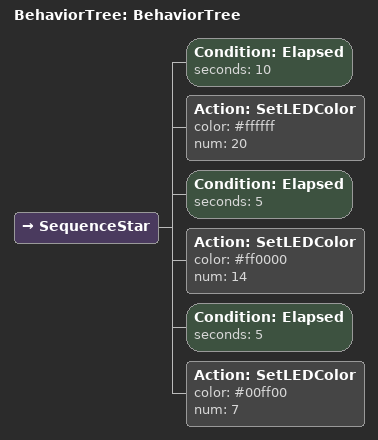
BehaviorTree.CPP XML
<?xml version="1.0"?>
<root main_tree_to_execute="BehaviorTree">
    <BehaviorTree ID="BehaviorTree">
        <SequenceStar>
            <Condition ID="Elapsed" seconds="10"/>
            <Action ID="SetLEDColor" color="#ffffff" num="20"/>
            <Condition ID="Elapsed" seconds="5"/>
            <Action ID="SetLEDColor" color="#ff0000" num="14"/>
            <Condition ID="Elapsed" seconds="5"/>
            <Action ID="SetLEDColor" color="#00ff00" num="7"/>
        </SequenceStar>
    </BehaviorTree>
</root>
